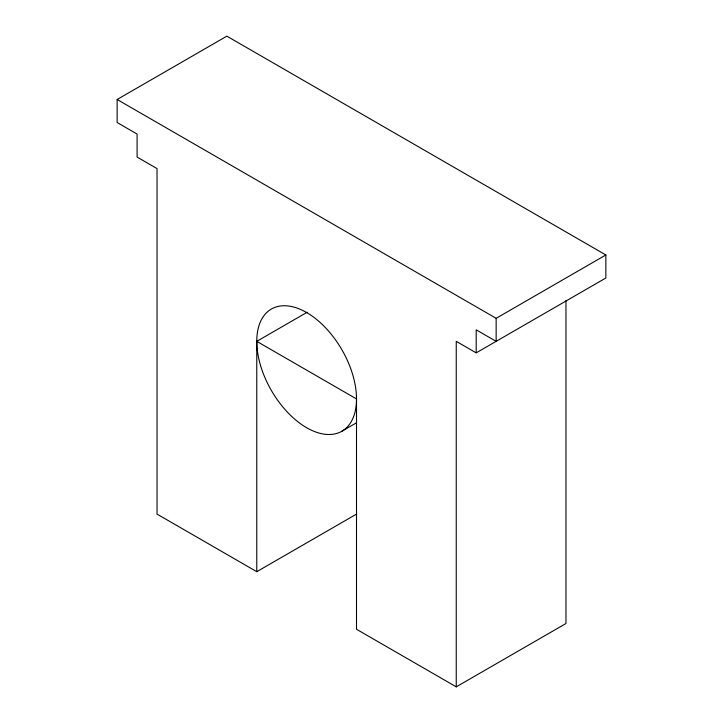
<?xml version="1.0" encoding="UTF-8"?>
<svg xmlns="http://www.w3.org/2000/svg" width="723" height="723" viewBox="0 0 723 723"><rect width="100%" height="100%" fill="white"/><g stroke="black" fill="none" stroke-linecap="round" stroke-linejoin="round"><path stroke-width="1.08" d="M117.144 99.494L226.85 36.15L605.856 254.966L605.856 278.003L476.195 352.86L456.249 341.346L456.249 686.85L356.511 629.263L356.511 398.933L256.773 341.346L256.773 571.685L157.036 514.098L157.036 168.595L137.09 157.072L137.09 134.044L117.144 122.521L117.144 99.494L496.15 318.31L605.856 254.966M256.773 341.346L307.266 312.2M341.907 431.215L356.466 422.81M256.773 571.685L356.773 513.945M456.249 686.85L565.964 623.506L565.964 300.587M496.15 318.31L496.15 341.346L476.195 329.824L476.195 352.86M257.397 350.782A70.529 40.714 60 0 0 338.075 432.987A70.529 40.714 60 0 0 324.455 326.633A70.529 40.714 60 0 0 257.397 350.782"/></g></svg>
